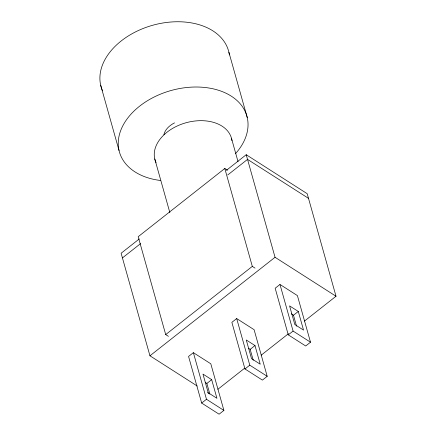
<?xml version="1.0" encoding="UTF-8"?>
<svg xmlns="http://www.w3.org/2000/svg" width="436" height="436" viewBox="0 0 436 436"><rect width="100%" height="100%" fill="white"/><g stroke="black" fill="none" stroke-linecap="round" stroke-linejoin="round"><path stroke-width="0.65" d="M227.521 170.225L224.796 168.487L138.19 236.694L165.707 334.586L168.427 336.325M139.297 238.928L121.121 253.24L149.951 355.792L197.246 386.024M226.442 170.302L246.22 154.72L307.195 193.693L336.02 296.246L304.481 321.087M122.434 257.905L140.61 243.588M227.75 174.961L247.528 159.385L308.508 198.353M165.707 334.586L252.313 266.38L224.796 168.487M149.951 355.792L275.045 257.278L246.22 154.72M193.377 352.659L188.565 356.452L201.672 403.066L219.09 414.2L223.902 410.412L210.801 363.793L193.377 352.659L206.479 399.278L223.902 410.412M236.683 318.558L231.87 322.346L244.972 368.965L262.396 380.099L267.203 376.306L254.101 329.692L236.683 318.558L249.784 365.172L267.203 376.306M279.983 284.457L275.171 288.245L288.278 334.859L305.696 345.993L310.508 342.206L297.407 295.592L279.983 284.457L293.085 331.071L310.508 342.206M209.765 393.735L206.871 383.446L211.683 379.658L202.974 374.093L208.217 392.738L216.926 398.302L211.683 379.658M253.251 360.272L250.177 349.345L254.989 345.557L246.275 339.987L251.518 358.632L260.227 364.202L254.989 345.557M296.551 326.172L293.477 315.239L298.289 311.451L289.58 305.887L294.823 324.531L303.532 330.101L298.289 311.451M217.875 389.293L244.607 368.24M261.175 355.187L288.441 333.714M201.672 403.066L206.479 399.278M244.972 368.965L249.784 365.172M288.278 334.859L293.085 331.071M275.045 257.278L336.02 296.246M252.313 266.38L255.033 268.118M291.303 313.849L293.477 315.239M248.542 348.299L250.177 349.345M205.242 382.405L206.871 383.446M207.503 392.58L209.787 394.035M228.9 52.276L247.245 117.54M231.609 138.784L238.045 161.685M154.78 158.977L169.86 212.626M100.694 85.243L119.039 150.507M156.077 162.623A39.725 27.092 -15.7 0 1 185.453 122.914A39.725 27.092 -15.7 0 1 231.963 140.692M102.553 90.835A66.207 45.153 -15.7 0 1 152.382 25.348A66.207 45.153 -15.7 0 1 229.385 54.892M160.404 180.466A66.207 45.153 -15.7 0 1 124.647 122.554A66.207 45.153 -15.7 0 1 216.403 89.647A66.207 45.153 -15.7 0 1 235.653 153.483M163.898 134.708A19.865 13.549 -15.7 0 1 174.553 122.87"/></g></svg>
